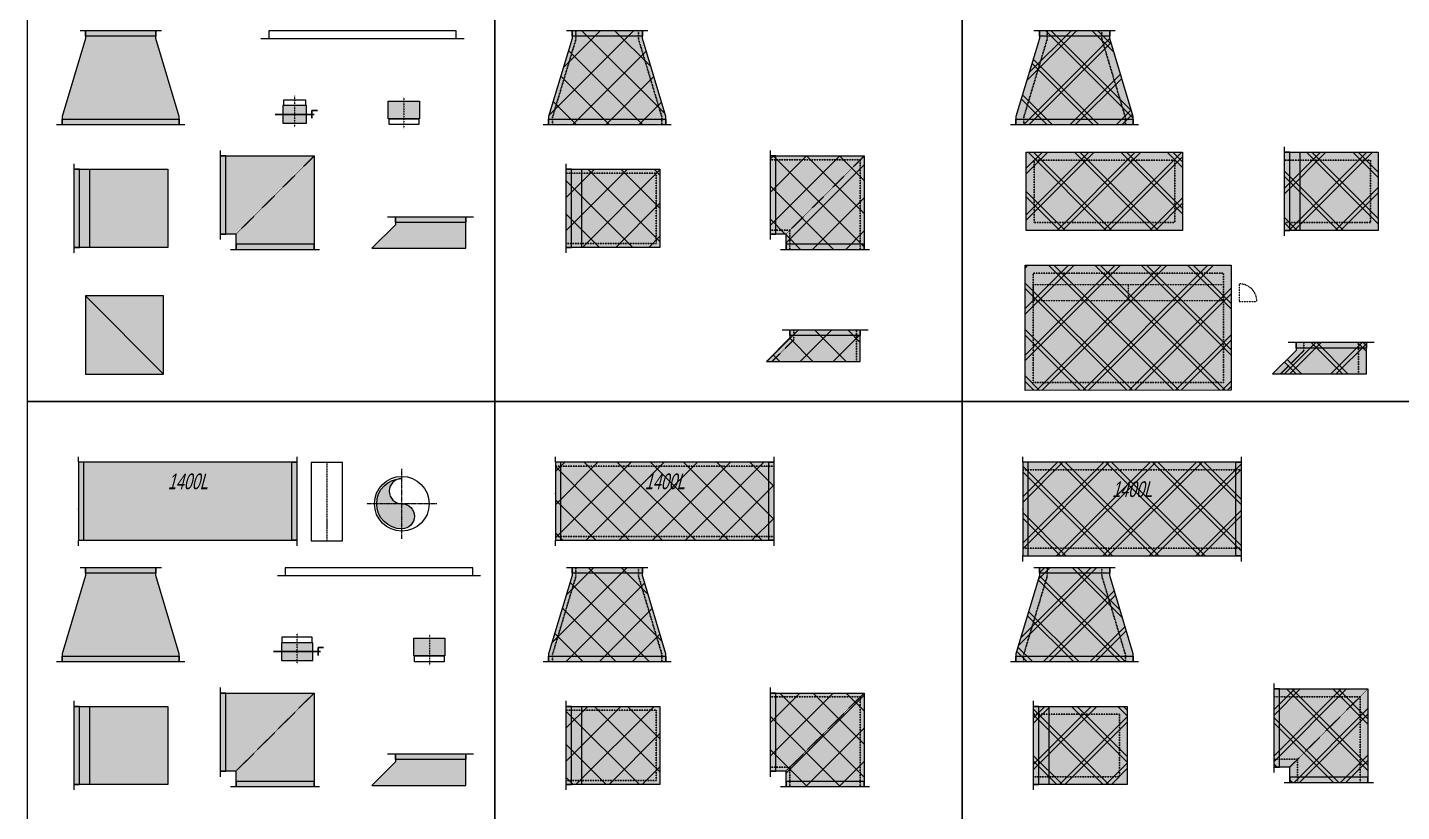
# Model space of a CAD drawing. Header units: millimetres. Extents: x 127492 to 142443, y 116686 to 152629.
# Drawn here: x 127492 to 136284, y 143132 to 148148 of the extents above; entities that cross this region are included whole.
import ezdxf

# ---------------------------------------------------------------- set-up
doc = ezdxf.new("R2010")
doc.units = ezdxf.units.MM
for name, pattern in [('Ins', [1, 0.5, -0.5]), ('SCEN', [9, 6, -1, 1, -1]), ('Vsdd', [3.55, 1.5, -0.85, 0.35, -0.85])]:
    doc.linetypes.add(name, pattern=pattern)
doc.layers.get('0').update_dxf_attribs({"lineweight": 0})
doc.layers.get('Defpoints').update_dxf_attribs({"lineweight": 0})
for name, color, linetype, lineweight in [('Hvacduct-ea', 32, 'Continuous', 18), ('Hvacduct-ea-Shading', 42, 'Continuous', 0), ('Hvacduct-Filter', 1, 'Ins', 0), ('Hvacduct-Flange', 8, 'Continuous', 0), ('Hvacduct-ra', 210, 'Continuous', 18), ('Hvacduct-ra-Shading', 223, 'Continuous', 0), ('Hvacduct-sa', 160, 'Continuous', 25), ('Hvacduct-sa-Shading', 163, 'Continuous', 18), ('Hvacduct-Text', 7, 'Continuous', 0), ('Hvacduct-TurningVanes', 1, 'Continuous', 0)]:
    doc.layers.add(name, color=color, linetype=linetype, lineweight=lineweight)
doc.layers.add('Hvacduct-Length', color=7, linetype='Continuous', lineweight=0, plot=False)
doc.layers.add('Hvacins', color=118, linetype='Ins')
doc.layers.add('HvacInsulation IN', color=118, linetype='Ins')
doc.styles.add('HVACS', font='ARIALN.TTF', dxfattribs={"width": 0.8})
doc.styles.add('HVACSI', font='ARIALN.TTF', dxfattribs={"width": 0.8, "oblique": 15})
doc.dimstyles.new('Check', dxfattribs={"dimtxt": 100, "dimasz": 1, "dimexe": 2, "dimexo": 0.63, "dimgap": 0.63, "dimtad": 1, "dimdec": 0, "dimrnd": 5, "dimzin": 0, "dimdsep": 46, "dimtxsty": 'HVACSI', "dimblk": 'DOT', "dimcen": 0, "dimse1": 1, "dimse2": 1, "dimsd1": 1, "dimsd2": 1, "dimclrd": 1, "dimclre": 1, "dimclrt": 256, "dimadec": 0, "dimazin": 0, "dimtfac": 1, "dimtdec": 0, "dimtofl": 0, "dimtmove": 0, "dimatfit": 3, "dimfxl": 1, "dimtolj": 1, "dimtzin": 0, "dimarcsym": 0})
pattern_1 = [(45, (0, 0), (-106.066, 106.066), []), (135, (0, 0), (-106.066, -106.066), [])]
pattern_2 = [(135, (0, 0), (-148.492, -148.492), []), (135, (35, 0), (-148.492, -148.492), []), (45, (0, 0), (-148.492, 148.492), []), (45, (35, 0), (-148.492, 148.492), [])]
pattern_3 = [(135, (0, 300), (-148.49, -148.49), []), (135, (35, 300), (-148.49, -148.49), []), (45, (0, 300), (-148.49, 148.49), []), (45, (35, 300), (-148.49, 148.49), [])]

# ---------------------------------------------------------------- blocks, each defined once
blk = doc.blocks.new('*U76')
blk.add_line((-50, -50), (1250, -50))
blk.add_lwpolyline([(0, 0), (0, -50), (1200, -50), (1200, 0)], close=True)
blk = doc.blocks.new('*U82')
at = {"color": 1, "linetype": 'Vsdd'}
blk.add_line((0, 500), (0, 0), dxfattribs=at)
blk.add_lwpolyline([(-100, 0), (100, 0), (100, 500), (-100, 500)], close=True)
blk = doc.blocks.new('DuctShadow')
h = blk.add_hatch(color=8)
h.dxf.hatch_style = 1
edge = h.paths.add_edge_path()
edge.add_arc((0, 80.5), 80.5, 90, 270)
edge.add_arc((0, -80.5), 80.5, -90, 90, ccw=False)
edge.add_arc((0, 0), 161, 90, 270, ccw=False)
at = {"color": 1, "linetype": 'SCEN'}
for p, q in [((0, -225), (0, 225)), ((225, 0), (-225, 0))]:
    blk.add_line(p, q, dxfattribs=at)
at = {"color": 1}
blk.add_lwpolyline([(0, 161, 1), (0, 0, -1), (0, -161, -1)], format="xyb", close=True, dxfattribs=at)
at = {"color": 0, "linetype": 'Continuous'}
blk.add_circle((0, 0), 175, dxfattribs=at)
blk = doc.blocks.new('*U117')
at = {"layer": 'Hvacduct-ra-Shading'}
h = blk.add_hatch(color=256, dxfattribs=at)
h.dxf.hatch_style = 1
h.paths.add_polyline_path([(0, 0), (500, 0), (500, 500), (0, 500)])
at = {"color": 0}
blk.add_lwpolyline([(0, 0), (500, 0), (500, 500), (0, 500)], close=True, dxfattribs=at)
at = {"color": 8}
blk.add_solid([(0, 500), (0, 0), (139.7, 85.3), (500, 0)], dxfattribs=at)
at = {"layer": 'Hvacduct-sa', "color": 1}
blk.add_line((0, 500), (500, 0), dxfattribs=at)
blk = doc.blocks.new('*U198')
at = {"layer": 'Hvacduct-ra-Shading'}
h = blk.add_hatch(color=256, dxfattribs=at)
h.dxf.hatch_style = 1
h.paths.add_polyline_path([(375, 0), (375, 50), (225, 550), (225, 600), (-225, 600), (-225, 550), (-375, 50), (-375, 0)])
at = {"color": 0, "linetype": 'Continuous', "flags": 128}
blk.add_lwpolyline([(375, 0), (375, 50), (225, 550), (225, 600), (-225, 600), (-225, 550), (-375, 50), (-375, 0)], close=True, dxfattribs=at)
at = {"color": 8, "linetype": 'Continuous', "flags": 128}
for points in [[(260, 600), (225, 600), (225, 565), (-225, 565), (-225, 600), (-260, 600)], [(-410, 0), (-375, 0), (-375, 35), (375, 35), (375, 0), (410, 0)]]:
    blk.add_lwpolyline(points, dxfattribs=at)
blk = doc.blocks.new('*U200')
at = {"layer": 'Hvacduct-ra-Shading'}
h = blk.add_hatch(color=256, dxfattribs=at)
h.dxf.hatch_style = 1
h.paths.add_polyline_path([(600, 0), (0, 0), (0, 500), (600, 500)])
at = {"color": 0}
blk.add_line((100, 0), (100, 500), dxfattribs=at)
at = {"color": 8, "linetype": 'Continuous', "flags": 128}
blk.add_lwpolyline([(0, -35), (0, 0), (35, 0), (35, 500), (0, 500), (0, 535)], dxfattribs=at)
at = {"color": 0, "linetype": 'Continuous', "flags": 128}
blk.add_lwpolyline([(600, 0), (0, 0), (0, 500), (600, 500)], close=True, dxfattribs=at)
blk = doc.blocks.new('*D209')
at = {"layer": 'Defpoints', "color": 0, "transparency": 16777216}
for p in [(1400, -175.3), (0, -250), (1400, -250)]:
    blk.add_point(p, dxfattribs=at)
at = {"layer": 'Hvacduct-Length', "transparency": 16777216, "insert": (700, -123.6), "char_height": 100, "attachment_point": 5, "style": 'HVACSI'}
blk.add_mtext('\\A1;1400L', dxfattribs=at)
blk = doc.blocks.new('_Dot')
at = {"color": 0, "linetype": 'ByBlock', "lineweight": -2}
blk.add_line((-0.5, 0), (-1, 0), dxfattribs=at)
at = {"color": 0, "linetype": 'ByBlock', "const_width": 0.5}
blk.add_lwpolyline([(-0.25, 0, 1), (0.25, 0, 1)], format="xyb", close=True, dxfattribs=at)
blk = doc.blocks.new('*U210')
at = {"layer": 'Hvacduct-ea-Shading'}
h = blk.add_hatch(color=256, dxfattribs=at)
h.dxf.hatch_style = 1
h.paths.add_polyline_path([(375, 0), (375, 50), (225, 550), (225, 600), (-225, 600), (-225, 550), (-375, 50), (-375, 0)])
at = {"color": 0, "linetype": 'Continuous', "flags": 128}
blk.add_lwpolyline([(375, 0), (375, 50), (225, 550), (225, 600), (-225, 600), (-225, 550), (-375, 50), (-375, 0)], close=True, dxfattribs=at)
at = {"color": 8, "linetype": 'Continuous', "flags": 128}
for points in [[(260, 600), (225, 600), (225, 565), (-225, 565), (-225, 600), (-260, 600)], [(-410, 0), (-375, 0), (-375, 35), (375, 35), (375, 0), (410, 0)]]:
    blk.add_lwpolyline(points, dxfattribs=at)
blk = doc.blocks.new('*U211')
at = {"layer": 'Hvacduct-ea-Shading'}
h = blk.add_hatch(color=256, dxfattribs=at)
h.dxf.hatch_style = 1
h.paths.add_polyline_path([(600, 0), (0, 0), (0, 500), (600, 500)])
at = {"color": 0}
blk.add_line((100, 0), (100, 500), dxfattribs=at)
at = {"color": 8, "linetype": 'Continuous', "flags": 128}
blk.add_lwpolyline([(0, -35), (0, 0), (35, 0), (35, 500), (0, 500), (0, 535)], dxfattribs=at)
at = {"color": 0, "linetype": 'Continuous', "flags": 128}
blk.add_lwpolyline([(600, 0), (0, 0), (0, 500), (600, 500)], close=True, dxfattribs=at)
blk = doc.blocks.new('*U420')
at = {"layer": 'Hvacduct-ra-Shading'}
h = blk.add_hatch(color=256, dxfattribs=at)
h.dxf.hatch_style = 1
h.paths.add_polyline_path([(375, 0), (375, 50), (225, 550), (225, 600), (-225, 600), (-225, 550), (-375, 50), (-375, 0)])
at = {"layer": 'HvacInsulation IN'}
h = blk.add_hatch(dxfattribs=at)
h.set_pattern_fill('INS25I', color=256, style=0, pattern_type=2)
h.set_pattern_definition(pattern_1)
h.paths.add_polyline_path([(375, 0), (375, 50), (225, 550), (225, 600), (-225, 600), (-225, 550), (-375, 50), (-375, 0)])
at = {"color": 0, "linetype": 'Continuous', "flags": 128}
blk.add_lwpolyline([(375, 0), (375, 50), (225, 550), (225, 600), (-225, 600), (-225, 550), (-375, 50), (-375, 0)], close=True, dxfattribs=at)
at = {"color": 8, "linetype": 'Continuous', "flags": 128}
for points in [[(260, 600), (225, 600), (225, 565), (-225, 565), (-225, 600), (-260, 600)], [(-410, 0), (-375, 0), (-375, 35), (375, 35), (375, 0), (410, 0)]]:
    blk.add_lwpolyline(points, dxfattribs=at)
at = {"layer": 'Hvacins', "flags": 128}
for points in [[(-200, 600), (-200, 546.3), (-350, 46.3), (-350, 0)], [(350, 0), (350, 46.3), (200, 546.3), (200, 600)]]:
    blk.add_lwpolyline(points, dxfattribs=at)
blk = doc.blocks.new('*U419')
at = {"layer": 'Hvacduct-ra-Shading'}
h = blk.add_hatch(color=256, dxfattribs=at)
h.dxf.hatch_style = 1
h.paths.add_polyline_path([(600, 0), (0, 0), (0, 500), (600, 500)])
at = {"layer": 'HvacInsulation IN'}
h = blk.add_hatch(dxfattribs=at)
h.set_pattern_fill('INS25I', color=256, style=0, pattern_type=2)
h.set_pattern_definition(pattern_1)
h.paths.add_polyline_path([(600, 0), (0, 0), (0, 500), (600, 500)])
at = {"color": 0}
blk.add_line((100, 0), (100, 500), dxfattribs=at)
at = {"color": 8, "linetype": 'Continuous', "flags": 128}
blk.add_lwpolyline([(0, -35), (0, 0), (35, 0), (35, 500), (0, 500), (0, 535)], dxfattribs=at)
at = {"color": 0, "linetype": 'Continuous', "flags": 128}
blk.add_lwpolyline([(600, 0), (0, 0), (0, 500), (600, 500)], close=True, dxfattribs=at)
at = {"layer": 'Hvacins', "flags": 128}
blk.add_lwpolyline([(0, 475), (575, 475), (575, 25), (0, 25)], dxfattribs=at)
blk = doc.blocks.new('*U367')
at = {"layer": 'Hvacduct-ea-Shading'}
h = blk.add_hatch(color=256, dxfattribs=at)
h.dxf.hatch_style = 1
h.paths.add_polyline_path([(375, 0), (375, 50), (225, 550), (225, 600), (-225, 600), (-225, 550), (-375, 50), (-375, 0)])
at = {"layer": 'HvacInsulation IN'}
h = blk.add_hatch(dxfattribs=at)
h.set_pattern_fill('INS25I', color=256, style=0, pattern_type=2)
h.set_pattern_definition(pattern_1)
h.paths.add_polyline_path([(375, 0), (375, 50), (225, 550), (225, 600), (-225, 600), (-225, 550), (-375, 50), (-375, 0)])
at = {"color": 0, "linetype": 'Continuous', "flags": 128}
blk.add_lwpolyline([(375, 0), (375, 50), (225, 550), (225, 600), (-225, 600), (-225, 550), (-375, 50), (-375, 0)], close=True, dxfattribs=at)
at = {"color": 8, "linetype": 'Continuous', "flags": 128}
for points in [[(260, 600), (225, 600), (225, 565), (-225, 565), (-225, 600), (-260, 600)], [(-410, 0), (-375, 0), (-375, 35), (375, 35), (375, 0), (410, 0)]]:
    blk.add_lwpolyline(points, dxfattribs=at)
at = {"layer": 'Hvacins', "flags": 128}
for points in [[(-200, 600), (-200, 546.3), (-350, 46.3), (-350, 0)], [(350, 0), (350, 46.3), (200, 546.3), (200, 600)]]:
    blk.add_lwpolyline(points, dxfattribs=at)
blk = doc.blocks.new('*U368')
at = {"layer": 'Hvacduct-ea-Shading'}
h = blk.add_hatch(color=256, dxfattribs=at)
h.dxf.hatch_style = 1
h.paths.add_polyline_path([(600, 0), (0, 0), (0, 500), (600, 500)])
at = {"layer": 'HvacInsulation IN'}
h = blk.add_hatch(dxfattribs=at)
h.set_pattern_fill('INS25I', color=256, style=0, pattern_type=2)
h.set_pattern_definition(pattern_1)
h.paths.add_polyline_path([(600, 0), (0, 0), (0, 500), (600, 500)])
at = {"color": 0}
blk.add_line((100, 0), (100, 500), dxfattribs=at)
at = {"color": 8, "linetype": 'Continuous', "flags": 128}
blk.add_lwpolyline([(0, -35), (0, 0), (35, 0), (35, 500), (0, 500), (0, 535)], dxfattribs=at)
at = {"color": 0, "linetype": 'Continuous', "flags": 128}
blk.add_lwpolyline([(600, 0), (0, 0), (0, 500), (600, 500)], close=True, dxfattribs=at)
at = {"layer": 'Hvacins', "flags": 128}
blk.add_lwpolyline([(0, 475), (575, 475), (575, 25), (0, 25)], dxfattribs=at)
blk = doc.blocks.new('*U415')
at = {"layer": 'Hvacduct-ra-Shading'}
h = blk.add_hatch(color=256, dxfattribs=at)
h.dxf.hatch_style = 1
h.paths.add_polyline_path([(375, 0), (375, 50), (225, 550), (225, 600), (-225, 600), (-225, 550), (-375, 50), (-375, 0)])
at = {"layer": 'HvacInsulation IN'}
h = blk.add_hatch(dxfattribs=at)
h.set_pattern_fill('INS50I', color=256, style=0, pattern_type=2)
h.set_pattern_definition(pattern_2)
h.paths.add_polyline_path([(375, 0), (375, 50), (225, 550), (225, 600), (-225, 600), (-225, 550), (-375, 50), (-375, 0)])
at = {"color": 0, "linetype": 'Continuous', "flags": 128}
blk.add_lwpolyline([(375, 0), (375, 50), (225, 550), (225, 600), (-225, 600), (-225, 550), (-375, 50), (-375, 0)], close=True, dxfattribs=at)
at = {"color": 8, "linetype": 'Continuous', "flags": 128}
for points in [[(260, 600), (225, 600), (225, 565), (-225, 565), (-225, 600), (-260, 600)], [(-410, 0), (-375, 0), (-375, 35), (375, 35), (375, 0), (410, 0)]]:
    blk.add_lwpolyline(points, dxfattribs=at)
at = {"layer": 'Hvacins', "flags": 128}
for points in [[(-175, 600), (-175, 546.3), (-325, 46.3), (-325, 0)], [(325, 0), (325, 46.3), (175, 546.3), (175, 600)]]:
    blk.add_lwpolyline(points, dxfattribs=at)
blk = doc.blocks.new('*U416')
at = {"layer": 'Hvacduct-ra-Shading'}
h = blk.add_hatch(color=256, dxfattribs=at)
h.dxf.hatch_style = 1
h.paths.add_polyline_path([(600, 0), (0, 0), (0, 500), (600, 500)])
at = {"layer": 'HvacInsulation IN'}
h = blk.add_hatch(dxfattribs=at)
h.set_pattern_fill('INS50I', color=256, style=0, pattern_type=2)
h.set_pattern_definition(pattern_3)
h.paths.add_polyline_path([(600, 0), (0, 0), (0, 500), (600, 500)])
at = {"color": 0}
blk.add_line((100, 0), (100, 500), dxfattribs=at)
at = {"color": 8, "linetype": 'Continuous', "flags": 128}
blk.add_lwpolyline([(0, -35), (0, 0), (35, 0), (35, 500), (0, 500), (0, 535)], dxfattribs=at)
at = {"color": 0, "linetype": 'Continuous', "flags": 128}
blk.add_lwpolyline([(600, 0), (0, 0), (0, 500), (600, 500)], close=True, dxfattribs=at)
at = {"layer": 'Hvacins', "flags": 128}
blk.add_lwpolyline([(0, 450), (550, 450), (550, 50), (0, 50)], dxfattribs=at)
blk = doc.blocks.new('*U374')
at = {"layer": 'Hvacduct-ea-Shading'}
h = blk.add_hatch(color=256, dxfattribs=at)
h.dxf.hatch_style = 1
h.paths.add_polyline_path([(375, 0), (375, 50), (225, 550), (225, 600), (-225, 600), (-225, 550), (-375, 50), (-375, 0)])
at = {"layer": 'HvacInsulation IN'}
h = blk.add_hatch(dxfattribs=at)
h.set_pattern_fill('INS50I', color=256, style=0, pattern_type=2)
h.set_pattern_definition(pattern_2)
h.paths.add_polyline_path([(375, 0), (375, 50), (225, 550), (225, 600), (-225, 600), (-225, 550), (-375, 50), (-375, 0)])
at = {"color": 0, "linetype": 'Continuous', "flags": 128}
blk.add_lwpolyline([(375, 0), (375, 50), (225, 550), (225, 600), (-225, 600), (-225, 550), (-375, 50), (-375, 0)], close=True, dxfattribs=at)
at = {"color": 8, "linetype": 'Continuous', "flags": 128}
for points in [[(260, 600), (225, 600), (225, 565), (-225, 565), (-225, 600), (-260, 600)], [(-410, 0), (-375, 0), (-375, 35), (375, 35), (375, 0), (410, 0)]]:
    blk.add_lwpolyline(points, dxfattribs=at)
at = {"layer": 'Hvacins', "flags": 128}
for points in [[(-175, 600), (-175, 546.3), (-325, 46.3), (-325, 0)], [(325, 0), (325, 46.3), (175, 546.3), (175, 600)]]:
    blk.add_lwpolyline(points, dxfattribs=at)
blk = doc.blocks.new('*U375')
at = {"layer": 'Hvacduct-ea-Shading'}
h = blk.add_hatch(color=256, dxfattribs=at)
h.dxf.hatch_style = 1
h.paths.add_polyline_path([(600, 0), (0, 0), (0, 500), (600, 500)])
at = {"layer": 'HvacInsulation IN'}
h = blk.add_hatch(dxfattribs=at)
h.set_pattern_fill('INS50I', color=256, style=0, pattern_type=2)
h.set_pattern_definition(pattern_3)
h.paths.add_polyline_path([(600, 0), (0, 0), (0, 500), (600, 500)])
at = {"color": 0}
blk.add_line((100, 0), (100, 500), dxfattribs=at)
at = {"color": 8, "linetype": 'Continuous', "flags": 128}
blk.add_lwpolyline([(0, -35), (0, 0), (35, 0), (35, 500), (0, 500), (0, 535)], dxfattribs=at)
at = {"color": 0, "linetype": 'Continuous', "flags": 128}
blk.add_lwpolyline([(600, 0), (0, 0), (0, 500), (600, 500)], close=True, dxfattribs=at)
at = {"layer": 'Hvacins', "flags": 128}
blk.add_lwpolyline([(0, 450), (550, 450), (550, 50), (0, 50)], dxfattribs=at)
blk = doc.blocks.new('*U394')
at = {"layer": 'Hvacduct-ra-Shading'}
h = blk.add_hatch(color=256, dxfattribs=at)
h.dxf.hatch_style = 1
h.paths.add_polyline_path([(-653.4, -0.3), (664.6, 0.3), (664.6, -799.8), (-653.4, -800.4)])
at = {"layer": 'HvacInsulation IN', "linetype": 'Continuous'}
h = blk.add_hatch(dxfattribs=at)
h.set_pattern_fill('INS50I', color=256, style=0, pattern_type=2)
h.set_pattern_definition(pattern_2)
h.paths.add_polyline_path([(-653.4, -0.3), (664.6, 0.3), (664.6, -799.8), (-653.4, -800.4)])
at = {"layer": 'Hvacduct-Filter'}
blk.add_line((5.6, -125.3), (5.6, -222.8), dxfattribs=at)
blk.add_lwpolyline([(614.6, -225.3), (614.6, -125.3), (-603.4, -125.3), (-603.4, -225.3)], close=True, dxfattribs=at)
blk.add_lwpolyline([(829.1, -231.5, 0.414214), (716.6, -119), (716.6, -231.5)], format="xyb", close=True, dxfattribs=at)
at = {"layer": 'Hvacduct-ra', "color": 210, "linetype": 'Continuous'}
blk.add_lwpolyline([(-653.4, -0.3), (664.6, 0.3), (664.6, -799.8), (-653.4, -800.4)], close=True, dxfattribs=at)
at = {"layer": 'Hvacins'}
blk.add_lwpolyline([(-603.4, -50.3), (614.6, -49.7), (614.6, -749.8), (-603.4, -750.4)], close=True, dxfattribs=at)
blk = doc.blocks.new('*U395')
at = {"layer": 'Hvacduct-ra-Shading', "linetype": 'Continuous'}
blk.add_hatch(color=223, dxfattribs=at).paths.add_polyline_path([(0, 250), (1000, 250), (1000, -250), (0, -250)])
at = {"layer": 'HvacInsulation IN', "linetype": 'Continuous'}
h = blk.add_hatch(dxfattribs=at)
h.set_pattern_fill('INS50I', color=256, style=0, pattern_type=2)
h.set_pattern_definition(pattern_2)
h.paths.add_polyline_path([(0, 250), (1000, 250), (1000, -250), (0, -250)])
at = {"layer": 'Hvacduct-ra', "color": 210, "linetype": 'Continuous', "flags": 128}
blk.add_lwpolyline([(0, 250), (0, 250), (0, 250), (0, 250), (1000, 250), (1000, 250), (1000, -250), (1000, -250), (0, -250), (0, -250), (0, -250), (0, -250)], close=True, dxfattribs=at)
at = {"layer": 'Hvacins', "linetype": 'Ins', "flags": 128}
blk.add_lwpolyline([(50, 200), (950, 200), (950, -200), (50, -200)], close=True, dxfattribs=at)
blk = doc.blocks.new('*U266')
at = {"layer": 'Hvacduct-ra-Shading', "linetype": 'Continuous'}
blk.add_hatch(color=256, dxfattribs=at).paths.add_polyline_path([(-100, 600), (500, 600), (500, 0), (0, 0), (0, 100), (-100, 100)])
at = {"layer": 'Hvacduct-Flange', "linetype": 'Continuous', "flags": 128}
for points in [[(-100, 65), (-100, 100), (-65, 100), (-65, 600), (-100, 600), (-100, 635)], [(535, 0), (500, 0), (500, 35), (0, 35), (0, 0), (-35, 0)]]:
    blk.add_lwpolyline(points, dxfattribs=at)
at = {"layer": 'Hvacduct-ra', "linetype": 'Continuous', "flags": 128}
blk.add_lwpolyline([(-100, 600), (500, 600), (500, 0), (0, 0), (0, 100), (-100, 100)], close=True, dxfattribs=at)
at = {"layer": 'Hvacduct-TurningVanes', "linetype": 'Ins', "flags": 128}
blk.add_lwpolyline([(0, 100), (500, 600)], dxfattribs=at)
blk = doc.blocks.new('*U265')
at = {"layer": 'Hvacduct-ea-Shading', "linetype": 'Continuous'}
blk.add_hatch(color=256, dxfattribs=at).paths.add_polyline_path([(-100, 600), (500, 600), (500, 0), (0, 0), (0, 100), (-100, 100)])
at = {"layer": 'Hvacduct-ea', "linetype": 'Continuous', "flags": 128}
blk.add_lwpolyline([(-100, 600), (500, 600), (500, 0), (0, 0), (0, 100), (-100, 100)], close=True, dxfattribs=at)
at = {"layer": 'Hvacduct-Flange', "linetype": 'Continuous', "flags": 128}
for points in [[(-100, 65), (-100, 100), (-65, 100), (-65, 600), (-100, 600), (-100, 635)], [(535, 0), (500, 0), (500, 35), (0, 35), (0, 0), (-35, 0)]]:
    blk.add_lwpolyline(points, dxfattribs=at)
at = {"layer": 'Hvacduct-TurningVanes', "linetype": 'Ins', "flags": 128}
blk.add_lwpolyline([(0, 100), (500, 600)], dxfattribs=at)
blk = doc.blocks.new('*U417')
at = {"layer": 'Hvacduct-ra-Shading', "linetype": 'Continuous'}
blk.add_hatch(color=256, dxfattribs=at).paths.add_polyline_path([(-100, 600), (500, 600), (500, 0), (0, 0), (0, 100), (-100, 100)])
at = {"layer": 'HvacInsulation IN'}
h = blk.add_hatch(dxfattribs=at)
h.set_pattern_fill('INS25I', color=256, style=0, pattern_type=2)
h.set_pattern_definition(pattern_1)
h.paths.add_polyline_path([(-100, 600), (500, 600), (500, 0), (0, 0), (0, 100), (-100, 100)])
at = {"layer": 'Hvacduct-Flange', "linetype": 'Continuous', "flags": 128}
for points in [[(-100, 65), (-100, 100), (-65, 100), (-65, 600), (-100, 600), (-100, 635)], [(535, 0), (500, 0), (500, 35), (0, 35), (0, 0), (-35, 0)]]:
    blk.add_lwpolyline(points, dxfattribs=at)
at = {"layer": 'Hvacduct-ra', "linetype": 'Continuous', "flags": 128}
blk.add_lwpolyline([(-100, 600), (500, 600), (500, 0), (0, 0), (0, 100), (-100, 100)], close=True, dxfattribs=at)
at = {"layer": 'Hvacduct-TurningVanes', "linetype": 'Ins', "flags": 128}
blk.add_lwpolyline([(0, 100), (500, 600)], dxfattribs=at)
at = {"layer": 'Hvacins', "linetype": 'Ins', "flags": 128}
for points in [[(-100, 575), (475, 575), (475, 0)], [(-100, 125), (25, 125), (25, 0)]]:
    blk.add_lwpolyline(points, dxfattribs=at)
blk = doc.blocks.new('*U369')
at = {"layer": 'Hvacduct-ea-Shading', "linetype": 'Continuous'}
blk.add_hatch(color=256, dxfattribs=at).paths.add_polyline_path([(-100, 600), (500, 600), (500, 0), (0, 0), (0, 100), (-100, 100)])
at = {"layer": 'HvacInsulation IN'}
h = blk.add_hatch(dxfattribs=at)
h.set_pattern_fill('INS25I', color=256, style=0, pattern_type=2)
h.set_pattern_definition(pattern_1)
h.paths.add_polyline_path([(-100, 600), (500, 600), (500, 0), (0, 0), (0, 100), (-100, 100)])
at = {"layer": 'Hvacduct-ea', "linetype": 'Continuous', "flags": 128}
blk.add_lwpolyline([(-100, 600), (500, 600), (500, 0), (0, 0), (0, 100), (-100, 100)], close=True, dxfattribs=at)
at = {"layer": 'Hvacduct-Flange', "linetype": 'Continuous', "flags": 128}
for points in [[(-100, 65), (-100, 100), (-65, 100), (-65, 600), (-100, 600), (-100, 635)], [(535, 0), (500, 0), (500, 35), (0, 35), (0, 0), (-35, 0)]]:
    blk.add_lwpolyline(points, dxfattribs=at)
at = {"layer": 'Hvacduct-TurningVanes', "linetype": 'Ins', "flags": 128}
blk.add_lwpolyline([(0, 100), (500, 600)], dxfattribs=at)
at = {"layer": 'Hvacins', "linetype": 'Ins', "flags": 128}
for points in [[(-100, 575), (475, 575), (475, 0)], [(-100, 125), (25, 125), (25, 0)]]:
    blk.add_lwpolyline(points, dxfattribs=at)
blk = doc.blocks.new('*U376')
at = {"layer": 'Hvacduct-ea-Shading', "linetype": 'Continuous'}
blk.add_hatch(color=256, dxfattribs=at).paths.add_polyline_path([(-100, 600), (500, 600), (500, 0), (0, 0), (0, 100), (-100, 100)])
at = {"layer": 'HvacInsulation IN'}
h = blk.add_hatch(dxfattribs=at)
h.set_pattern_fill('INS50I', color=256, style=0, pattern_type=2)
h.set_pattern_definition(pattern_2)
h.paths.add_polyline_path([(-100, 600), (500, 600), (500, 0), (0, 0), (0, 100), (-100, 100)])
at = {"layer": 'Hvacduct-ea', "linetype": 'Continuous', "flags": 128}
blk.add_lwpolyline([(-100, 600), (500, 600), (500, 0), (0, 0), (0, 100), (-100, 100)], close=True, dxfattribs=at)
at = {"layer": 'Hvacduct-Flange', "linetype": 'Continuous', "flags": 128}
for points in [[(-100, 65), (-100, 100), (-65, 100), (-65, 600), (-100, 600), (-100, 635)], [(535, 0), (500, 0), (500, 35), (0, 35), (0, 0), (-35, 0)]]:
    blk.add_lwpolyline(points, dxfattribs=at)
at = {"layer": 'Hvacduct-TurningVanes', "linetype": 'Ins', "flags": 128}
blk.add_lwpolyline([(0, 100), (500, 600)], dxfattribs=at)
at = {"layer": 'Hvacins', "linetype": 'Ins', "flags": 128}
for points in [[(-100, 550), (450, 550), (450, 0)], [(-100, 150), (50, 150), (50, 0)]]:
    blk.add_lwpolyline(points, dxfattribs=at)
blk = doc.blocks.new('*U283')
at = {"layer": 'Hvacduct-ra-Shading'}
h = blk.add_hatch(color=256, dxfattribs=at)
h.dxf.hatch_style = 2
h.paths.add_polyline_path([(450, -200), (450, -50), (450, 0), (0, 0), (0, -50), (-150, -200)])
at = {"color": 0, "linetype": 'Continuous', "flags": 128}
blk.add_lwpolyline([(450, -200), (450, -50), (450, 0), (0, 0), (0, -50), (-150, -200)], close=True, dxfattribs=at)
at = {"color": 8, "linetype": 'Continuous', "flags": 128}
blk.add_lwpolyline([(500, 0), (450, 0), (450, -35), (0, -35), (0, 0), (-50, 0)], dxfattribs=at)
blk = doc.blocks.new('*U284')
at = {"layer": 'Hvacduct-ea-Shading'}
h = blk.add_hatch(color=256, dxfattribs=at)
h.dxf.hatch_style = 2
h.paths.add_polyline_path([(450, -200), (450, -50), (450, 0), (0, 0), (0, -50), (-150, -200)])
at = {"color": 0, "linetype": 'Continuous', "flags": 128}
blk.add_lwpolyline([(450, -200), (450, -50), (450, 0), (0, 0), (0, -50), (-150, -200)], close=True, dxfattribs=at)
at = {"color": 8, "linetype": 'Continuous', "flags": 128}
blk.add_lwpolyline([(500, 0), (450, 0), (450, -35), (0, -35), (0, 0), (-50, 0)], dxfattribs=at)
blk = doc.blocks.new('*U418')
at = {"layer": 'Hvacduct-ra-Shading'}
h = blk.add_hatch(color=256, dxfattribs=at)
h.dxf.hatch_style = 2
h.paths.add_polyline_path([(450, -200), (450, -50), (450, 0), (0, 0), (0, -50), (-150, -200)])
at = {"layer": 'HvacInsulation IN'}
h = blk.add_hatch(dxfattribs=at)
h.set_pattern_fill('INS25I', color=256, style=0, pattern_type=2)
h.set_pattern_definition(pattern_1)
h.paths.add_polyline_path([(450, -200), (450, -50), (450, 0), (0, 0), (0, -50), (-150, -200)])
at = {"color": 0, "linetype": 'Continuous', "flags": 128}
blk.add_lwpolyline([(450, -200), (450, -50), (450, 0), (0, 0), (0, -50), (-150, -200)], close=True, dxfattribs=at)
at = {"color": 8, "linetype": 'Continuous', "flags": 128}
blk.add_lwpolyline([(500, 0), (450, 0), (450, -35), (0, -35), (0, 0), (-50, 0)], dxfattribs=at)
at = {"layer": 'Hvacins', "linetype": 'Ins', "flags": 128}
for points in [[(25, 0), (25, -60.4), (-114.6, -200)], [(425, -200), (425, -50), (425, 0)]]:
    blk.add_lwpolyline(points, dxfattribs=at)
blk = doc.blocks.new('*U302')
at = {"layer": 'Hvacduct-ra-Shading'}
h = blk.add_hatch(color=256, dxfattribs=at)
h.dxf.hatch_style = 2
h.paths.add_polyline_path([(450, -200), (450, -50), (450, 0), (0, 0), (0, -50), (-150, -200)])
at = {"layer": 'HvacInsulation IN'}
h = blk.add_hatch(dxfattribs=at)
h.set_pattern_fill('INS50I', color=256, style=0, pattern_type=2)
h.set_pattern_definition(pattern_3)
h.paths.add_polyline_path([(450, -200), (450, -50), (450, 0), (0, 0), (0, -50), (-150, -200)])
at = {"color": 0, "linetype": 'Continuous', "flags": 128}
blk.add_lwpolyline([(450, -200), (450, -50), (450, 0), (0, 0), (0, -50), (-150, -200)], close=True, dxfattribs=at)
at = {"color": 8, "linetype": 'Continuous', "flags": 128}
blk.add_lwpolyline([(500, 0), (450, 0), (450, -35), (0, -35), (0, 0), (-50, 0)], dxfattribs=at)
at = {"layer": 'Hvacins', "color": 230, "linetype": 'Ins', "flags": 128}
for points in [[(50, 0), (50, -50), (-100, -200)], [(400, -200), (400, -50), (400, 0)]]:
    blk.add_lwpolyline(points, dxfattribs=at)
blk = doc.blocks.new('*D366')
at = {"layer": 'Defpoints', "color": 0, "transparency": 16777216}
for p in [(1400, -175.3), (0, -250), (1400, -250)]:
    blk.add_point(p, dxfattribs=at)
at = {"layer": 'Hvacduct-Length', "transparency": 16777216, "insert": (700, -123.6), "char_height": 100, "attachment_point": 5, "style": 'HVACSI'}
blk.add_mtext('\\A1;1400L', dxfattribs=at)
blk = doc.blocks.new('*D373')
at = {"layer": 'Defpoints', "color": 0, "transparency": 16777216}
for p in [(1400, -225.3), (0, -300), (1400, -300)]:
    blk.add_point(p, dxfattribs=at)
at = {"layer": 'Hvacduct-Length', "transparency": 16777216, "insert": (700, -173.6), "char_height": 100, "attachment_point": 5, "style": 'HVACSI'}
blk.add_mtext('\\A1;1400L', dxfattribs=at)
blk = doc.blocks.new('*U326')
at = {"layer": 'Hvacduct-ra-Shading'}
h = blk.add_hatch(color=256, dxfattribs=at)
h.dxf.hatch_style = 1
h.paths.add_polyline_path([(75, 0), (75, 112.5), (-75, 112.5), (-75, 0)])
at = {"color": 0, "linetype": 'Continuous', "flags": 128}
for points in [[(75, 0), (75, 112.5), (-75, 112.5), (-75, 0)], [(-70, 112.5), (-70, 150), (70, 150), (70, 112.5)]]:
    blk.add_lwpolyline(points, close=True, dxfattribs=at)
at = {"layer": 'Hvacduct-ra', "color": 1, "linetype": 'Ins'}
blk.add_line((0, -25), (0, 175), dxfattribs=at)
at = {"layer": 'Hvacduct-sa', "color": 1, "linetype": 'Continuous'}
blk.add_line((-125, 56.25), (125, 56.25), dxfattribs=at)
at = {"layer": 'Hvacduct-sa', "color": 1, "linetype": 'Continuous', "flags": 128}
blk.add_lwpolyline([(110, 31.25), (110, 81.25), (145, 81.25)], dxfattribs=at)
blk = doc.blocks.new('*U327')
at = {"layer": 'Hvacduct-ea-Shading'}
h = blk.add_hatch(color=256, dxfattribs=at)
h.dxf.hatch_style = 1
h.paths.add_polyline_path([(100, 0), (100, 112.5), (-100, 112.5), (-100, 0)])
at = {"color": 0, "linetype": 'Continuous', "flags": 128}
for points in [[(100, 0), (100, 112.5), (-100, 112.5), (-100, 0)], [(-95, 112.5), (-95, 150), (95, 150), (95, 112.5)]]:
    blk.add_lwpolyline(points, close=True, dxfattribs=at)
at = {"layer": 'Hvacduct-ra', "color": 1, "linetype": 'Ins'}
blk.add_line((0, -25), (0, 175), dxfattribs=at)
at = {"layer": 'Hvacduct-sa', "color": 1, "linetype": 'Continuous'}
blk.add_line((-150, 56.25), (150, 56.25), dxfattribs=at)
at = {"layer": 'Hvacduct-sa', "color": 1, "linetype": 'Continuous', "flags": 128}
blk.add_lwpolyline([(135, 31.25), (135, 81.25), (170, 81.25)], dxfattribs=at)
blk = doc.blocks.new('*U331')
at = {"layer": 'Hvacduct-ea-Shading'}
h = blk.add_hatch(color=256, dxfattribs=at)
h.dxf.hatch_style = 1
h.paths.add_polyline_path([(100, 0), (100, -112.5), (-100, -112.5), (-100, 0)])
at = {"color": 0, "linetype": 'Continuous', "flags": 128}
for points in [[(100, 0), (100, -112.5), (-100, -112.5), (-100, 0)], [(95, -112.5), (95, -150), (-95, -150), (-95, -112.5)]]:
    blk.add_lwpolyline(points, close=True, dxfattribs=at)
at = {"layer": 'Hvacduct-ra', "color": 1, "linetype": 'Ins'}
blk.add_line((0, 25), (0, -175), dxfattribs=at)
blk = doc.blocks.new('*U333')
at = {"layer": 'Hvacduct-ra-Shading'}
h = blk.add_hatch(color=256, dxfattribs=at)
h.dxf.hatch_style = 1
h.paths.add_polyline_path([(100, 0), (100, -112.5), (-100, -112.5), (-100, 0)])
at = {"color": 0, "linetype": 'Continuous', "flags": 128}
for points in [[(100, 0), (100, -112.5), (-100, -112.5), (-100, 0)], [(95, -112.5), (95, -150), (-95, -150), (-95, -112.5)]]:
    blk.add_lwpolyline(points, close=True, dxfattribs=at)
at = {"layer": 'Hvacduct-ra', "color": 1, "linetype": 'Ins'}
blk.add_line((0, 25), (0, -175), dxfattribs=at)
blk = doc.blocks.new('*U208')
at = {"layer": 'Hvacduct-ea-Shading'}
h = blk.add_hatch(color=256, dxfattribs=at)
h.dxf.hatch_style = 2
h.paths.add_polyline_path([(0, -500), (1400, -500), (1400, 0), (0, 0)])
at = {"color": 8, "linetype": 'Continuous', "flags": 128}
for points in [[(0, -535), (0, -500), (35, -500), (35, 0), (0, 0), (0, 35)], [(1400, -535), (1400, -500), (1365, -500), (1365, 0), (1400, 0), (1400, 35)]]:
    blk.add_lwpolyline(points, dxfattribs=at)
at = {"color": 0, "linetype": 'Continuous', "flags": 128}
blk.add_lwpolyline([(0, -500), (1400, -500), (1400, 0), (0, 0)], close=True, dxfattribs=at)
at = {"layer": 'Hvacduct-Flange', "color": 160, "linetype": 'Continuous'}
blk.add_point((0, -300), dxfattribs=at)
at = {"layer": 'Hvacduct-Flange', "color": 163, "linetype": 'Continuous'}
blk.add_point((0, -300), dxfattribs=at)
at = {"layer": 'Hvacduct-Text', "style": 'HVACS', "width": 0.8}
blk.add_attdef('SIZE', (95.5, -160.3), '', height=100, dxfattribs=at)
at = {"layer": 'Hvacduct-Text', "style": 'HVACSI', "oblique": 15, "width": 0.8}
blk.add_attdef('LENGTH', (923.7, -563.5), '', height=100, dxfattribs=at)
at = {"layer": 'Hvacduct-Length'}
dim = blk.add_linear_dim(base=(1400, -175.3), p1=(0, -250), p2=(1400, -250), dimstyle='Check', override={"dimpost": 'L', "dimtmove": 1}, dxfattribs=at)
dim.commit()
dim.dimension.update_dxf_attribs({"geometry": '*D209', "text_midpoint": (700, -123.6)})
blk = doc.blocks.new('*U365')
at = {"layer": 'Hvacduct-ea-Shading'}
h = blk.add_hatch(color=256, dxfattribs=at)
h.dxf.hatch_style = 2
h.paths.add_polyline_path([(0, -500), (1400, -500), (1400, 0), (0, 0)])
at = {"layer": 'HvacInsulation IN'}
h = blk.add_hatch(dxfattribs=at)
h.set_pattern_fill('INS25I', color=256, style=0, pattern_type=2)
h.set_pattern_definition([(45, (-2e-11, -200), (-106.066, 106.066), []), (135, (-2e-11, -200), (-106.066, -106.066), [])])
h.paths.add_polyline_path([(0, -500), (1400, -500), (1400, 0), (0, 0)])
at = {"color": 8, "linetype": 'Continuous', "flags": 128}
for points in [[(0, -535), (0, -500), (35, -500), (35, 0), (0, 0), (0, 35)], [(1400, -535), (1400, -500), (1365, -500), (1365, 0), (1400, 0), (1400, 35)]]:
    blk.add_lwpolyline(points, dxfattribs=at)
at = {"color": 0, "linetype": 'Continuous', "flags": 128}
blk.add_lwpolyline([(0, -500), (1400, -500), (1400, 0), (0, 0)], close=True, dxfattribs=at)
at = {"layer": 'Hvacduct-Flange', "color": 160, "linetype": 'Continuous'}
blk.add_point((0, -200), dxfattribs=at)
at = {"layer": 'Hvacduct-Flange', "color": 163, "linetype": 'Continuous'}
blk.add_point((0, -200), dxfattribs=at)
at = {"layer": 'Hvacins'}
for p, q in [((0, -25), (1400, -25)), ((0, -475), (1400, -475))]:
    blk.add_line(p, q, dxfattribs=at)
at = {"layer": 'Hvacduct-Text', "style": 'HVACS', "width": 0.8}
blk.add_attdef('SIZE', (95.5, -160.3), '', height=100, dxfattribs=at)
at = {"layer": 'Hvacduct-Text', "style": 'HVACSI', "oblique": 15, "width": 0.8}
blk.add_attdef('LENGTH', (923.7, -563.5), '', height=100, dxfattribs=at)
at = {"layer": 'Hvacduct-Length'}
dim = blk.add_linear_dim(base=(1400, -175.3), p1=(0, -250), p2=(1400, -250), dimstyle='Check', override={"dimpost": 'L', "dimtmove": 1}, dxfattribs=at)
dim.commit()
dim.dimension.update_dxf_attribs({"geometry": '*D366', "text_midpoint": (700, -123.6)})
blk = doc.blocks.new('*U372')
at = {"layer": 'Hvacduct-ea-Shading'}
h = blk.add_hatch(color=256, dxfattribs=at)
h.dxf.hatch_style = 2
h.paths.add_polyline_path([(0, -600), (1400, -600), (1400, 0), (0, 0)])
at = {"layer": 'HvacInsulation IN'}
h = blk.add_hatch(dxfattribs=at)
h.set_pattern_fill('INS50I', color=256, style=0, pattern_type=2)
h.set_pattern_definition(pattern_2)
h.paths.add_polyline_path([(0, -600), (1400, -600), (1400, 0), (0, 0)])
at = {"color": 8, "linetype": 'Continuous', "flags": 128}
for points in [[(0, -635), (0, -600), (35, -600), (35, 0), (0, 0), (0, 35)], [(1400, -635), (1400, -600), (1365, -600), (1365, 0), (1400, 0), (1400, 35)]]:
    blk.add_lwpolyline(points, dxfattribs=at)
at = {"color": 0, "linetype": 'Continuous', "flags": 128}
blk.add_lwpolyline([(0, -600), (1400, -600), (1400, 0), (0, 0)], close=True, dxfattribs=at)
at = {"layer": 'Hvacduct-Flange', "color": 160, "linetype": 'Continuous'}
blk.add_point((0, -300), dxfattribs=at)
at = {"layer": 'Hvacduct-Flange', "color": 163, "linetype": 'Continuous'}
blk.add_point((0, -300), dxfattribs=at)
at = {"layer": 'Hvacins'}
for p, q in [((0, -50), (1400, -50)), ((0, -550), (1400, -550))]:
    blk.add_line(p, q, dxfattribs=at)
at = {"layer": 'Hvacduct-Text', "style": 'HVACS', "width": 0.8}
blk.add_attdef('SIZE', (95.5, -160.3), '', height=100, dxfattribs=at)
at = {"layer": 'Hvacduct-Text', "style": 'HVACSI', "oblique": 15, "width": 0.8}
blk.add_attdef('LENGTH', (923.7, -563.5), '', height=100, dxfattribs=at)
at = {"layer": 'Hvacduct-Length'}
dim = blk.add_linear_dim(base=(1400, -225.3), p1=(0, -300), p2=(1400, -300), dimstyle='Check', override={"dimpost": 'L', "dimtmove": 1}, dxfattribs=at)
dim.commit()
dim.dimension.update_dxf_attribs({"geometry": '*D373', "text_midpoint": (700, -173.6)})

msp = doc.modelspace()

# ---------------------------------------------------------------- linework, layer by layer
at = {"elevation": 100.5}
for points in [[(127491.6, 149192), (130481.8, 149192), (130481.8, 145755.2), (127491.6, 145755.2)], [(130481.8, 149192), (133472, 149192), (133472, 145755.2), (130481.8, 145755.2)], [(133472, 149192), (136462.2, 149192), (136462.2, 145755.2), (133472, 145755.2)], [(127491.6, 145755.2), (130481.8, 145755.2), (130481.8, 142318.4), (127491.6, 142318.4)], [(130481.8, 145755.2), (133472, 145755.2), (133472, 142318.4), (130481.8, 142318.4)], [(133472, 145755.2), (136462.2, 145755.2), (136462.2, 142318.4), (133472, 142318.4)]]:
    msp.add_lwpolyline(points, close=True, dxfattribs=at)

# ---------------------------------------------------------------- block references
at = {"layer": 'Hvacduct-ea', "linetype": 'Continuous'}
for name, p in [('*U208', (127817.2, 145366.9)), ('*U82', (129406.9, 144863.9)), ('*U365', (130869.2, 145366.9)), ('*U372', (133859.4, 145366.9)), ('DuctShadow', (129886.9, 145101.2)), ('*U210', (128088.1, 144090.7)), ('*U76', (129140.9, 144690.7)), ('*U367', (131201.2, 144090.7)), ('*U374', (134191.4, 144090.7)), ('*U327', (129216.6, 144098.9)), ('*U331', (130063.1, 144239.9, 100.5)), ('*U265', (128826.1, 143289.5)), ('*U369', (132345.3, 143289.5)), ('*U376', (135568.5, 143315.6)), ('*U211', (127789.8, 143304.4)), ('*U368', (130938.5, 143304.4)), ('*U375', (133928.7, 143304.4)), ('*U284', (129845.4, 143498.5, 100.5))]:
    msp.add_blockref(name, p, dxfattribs=at)
at = {"layer": 'Hvacduct-ra', "linetype": 'Continuous'}
for name, p in [('*U198', (128088.1, 147527.5)), ('*U76', (129034.9, 148127.5)), ('*U420', (131201.2, 147527.5)), ('*U415', (134191.4, 147527.5)), ('*U326', (129201.4, 147535.6)), ('*U333', (129900, 147676.7, 100.5)), ('*U266', (128826.1, 146726.2)), ('*U417', (132345.3, 146726.2)), ('*U416', (135534, 146850.1)), ('*U200', (127789.8, 146741.2)), ('*U419', (130938.5, 146741.2)), ('*U283', (129845.4, 146935.2)), ('*U117', (127861.9, 145930.6)), ('*U418', (132370.3, 146211.7)), ('*U302', (135609, 146131.6))]:
    msp.add_blockref(name, p, dxfattribs=at)
at = {"layer": 'Hvacduct-ra'}
msp.add_blockref('*U394', (134529.1, 146626.6), dxfattribs=at)
at = {"layer": 'Hvacduct-sa-Shading'}
msp.add_blockref('*U395', (133882.6, 147100.1), dxfattribs=at)

doc.saveas('drawing.dxf')
